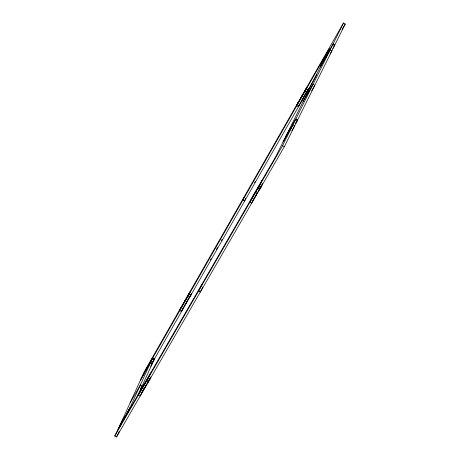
<?xml version="1.0" encoding="UTF-8"?>
<svg xmlns="http://www.w3.org/2000/svg" width="460" height="460" viewBox="0 0 460 460"><rect width="100%" height="100%" fill="white"/><g stroke="black" fill="none" stroke-linecap="round" stroke-linejoin="round"><path stroke-width="0.69" d="M190.865 294.82L189.905 296.792L188.14 295.82L189.445 293.261L189.135 294.095L190.883 295.084M180.389 308.781L180.044 309.707L184.874 301.139L184.73 301.501M181.677 306.245L179.722 310.558L181.464 311.558L182.189 309.62M182.206 305.716L187.605 296.355M185.064 300.604L184.937 300.938L189.784 292.336M183.954 306.705L186.357 302.496M188.14 295.82L188.45 294.992M189.422 293.284L189.767 292.364M186.53 302.346L189.094 297.7M186.685 301.927L186.806 301.593L186.702 301.898M186.616 302.128L181.769 310.73M189.888 296.809L190.198 295.981M243.927 197.271L242.926 199.922L244.674 200.911L245.674 198.266M301.869 96.347L297.034 104.914L297.7 103.166L296.729 105.754L298.471 106.743L299.471 104.098M307.096 86.704L306.124 89.297L307.866 90.298L308.183 89.459L306.895 92L305.152 91.011L306.435 88.469L306.124 89.303M303.617 97.336L298.781 105.903L299.132 104.978M307.872 90.292L308.597 88.343M181.349 307.113L181.66 306.291M305.147 91.011L305.463 90.177M306.895 92.006L307.205 91.166M298.678 101.459L297.39 103.995L298.678 101.447M189.129 294.089L190.13 291.445M190.877 295.078L191.377 293.756M299.109 101.171L306.78 87.538L301.95 96.117L302.082 95.772M300.857 102.16L306.849 91.471L303.824 96.767M118.237 428.99L114.764 436.011L116.506 437L284.297 146.751L345.236 23.989L343.493 23L144.285 371.691L118.231 428.984M143.715 374.452L143.899 374.043L140.421 380.207L150.656 362.371L152.398 363.36L150.633 366.43M144.607 372.485L146.464 369.012M145.941 370.162L145.417 371.318L147.447 367.298M148.264 366.12L146.924 368.454M154.008 359.818L152.03 363.262L154.203 359.415L152.444 358.426L148.977 364.567L329.435 48.495L275.96 156.222L127.96 412.24L152.26 358.829L154.019 359.823L137.12 396.963M121.526 423.246L118.053 429.404L128.288 411.556M122.239 421.682L125.091 416.478L123.044 420.515L123.573 419.359M143.71 374.469L143.899 374.06M125.89 415.322L124.556 417.64M148.971 364.567L149.155 364.159M126.609 413.747L130.088 407.612L119.847 425.431M151.892 363.429L316.698 74.836M148.465 377.424L147.407 379.563L149.115 380.598L150.207 378.413L148.223 382.162L146.475 381.167L149.638 375.044L141.789 388.832M257.951 188.33L259.009 186.191M259.67 189.347L261.688 185.575L260.624 187.714L258.865 186.731L259.94 184.586L257.928 188.358L259.699 189.319L260.757 187.18M116.506 437L119.203 431.578M141.611 388.93L142.675 386.791L138.443 395.042L140.191 396.037L142.594 391.195M143.986 385.152L144.417 384.284M144.722 383.663L145.153 382.795M147.355 379.115L139.506 392.909M146.47 381.162L147.533 379.023M147.367 379.609L150.696 372.905M145.734 386.147L148.453 381.311M146.901 383.789L144.181 388.619M148.781 380.748L149.097 380.109M148.218 382.151L149.276 380.012M149.115 380.598L150.932 376.947M201.952 284.245L198.617 290.95L200.364 291.945L202.797 287.051M254.15 193.953L249.872 202.296L251.649 203.234L254.34 197.8M253.264 195.994L261.113 182.206M255.892 191.452L255.444 192.349L257.209 193.309M256.185 190.86L256.634 189.963M258.813 186.311L250.964 200.1M258.865 186.731L262.171 180.078M255.012 196.989L255.329 196.345M257.192 193.338L257.64 192.441L252.712 201.089M260.239 187.945L260.555 187.306M260.613 187.72L262.717 183.488M326.41 55.487L324.915 58.506L326.215 56.264M286.206 136.493L286.522 135.861L283.331 141.375M289.196 130.468L287.701 133.48L288.989 131.249M326.422 55.482L324.927 58.495L326.203 56.281M325.323 58.04L328.043 52.854L326.278 56.396M289.731 130.393L291.232 127.368L289.938 129.605M292.727 124.373L292.416 124.988L295.596 119.479L297.344 120.474L295.573 123.527L297.654 119.859L295.912 118.864L343.493 23M328.457 52.382L320.258 67.01L330.13 49.916L331.878 50.905L330.113 53.958M329.642 50.002L329.941 49.392M114.764 436.011L282.555 145.757L295.912 118.864L286.011 135.976M142.968 390.459L142.433 391.523L143.054 390.454M253.075 196.121L254.138 193.988M210.404 260.003L211.117 258.756M216.459 249.4L217.528 247.532M221.45 240.672L222.163 239.424M254.558 182.718L255.271 181.47M342.056 29.555L345.236 23.989M182.442 309.247L183.109 308.068M187.818 299.828L189.514 296.855M190.17 295.711L190.86 294.503M142.209 376.257L152.444 358.426M152.07 363.107L154.192 359.415M130.128 402.822L140.375 384.974L142.111 385.98L140.352 389.039M323.23 61.002L333.126 43.884L334.868 44.879L332.747 48.547M303.123 101.51L313.024 84.381L314.761 85.393L311.587 90.873M283.032 141.996L292.922 124.873L294.664 125.867L291.841 130.755M147.459 382.95L148.114 381.811M149.316 379.615L150.006 378.419M255.656 195.782L257.617 192.383M258.255 191.28L260.791 186.777M261.464 185.616L262.171 184.391M141.249 393.898L145.832 385.848M257.951 191.906L259.911 188.508M332.816 44.511L334.57 45.488M282.555 145.757L284.297 146.751M242.96 199.87L244.703 200.859M198.645 290.904L200.393 291.893M152.714 357.828L154.462 358.817M144.417 387.78L143.623 389.384L144.428 387.78M323.731 60.892L323.42 61.519L323.748 60.881M289.869 129.484L288.109 133.02L290.818 127.834L289.869 129.484M308.194 89.125L307.522 90.298L308.194 89.119"/></g></svg>
